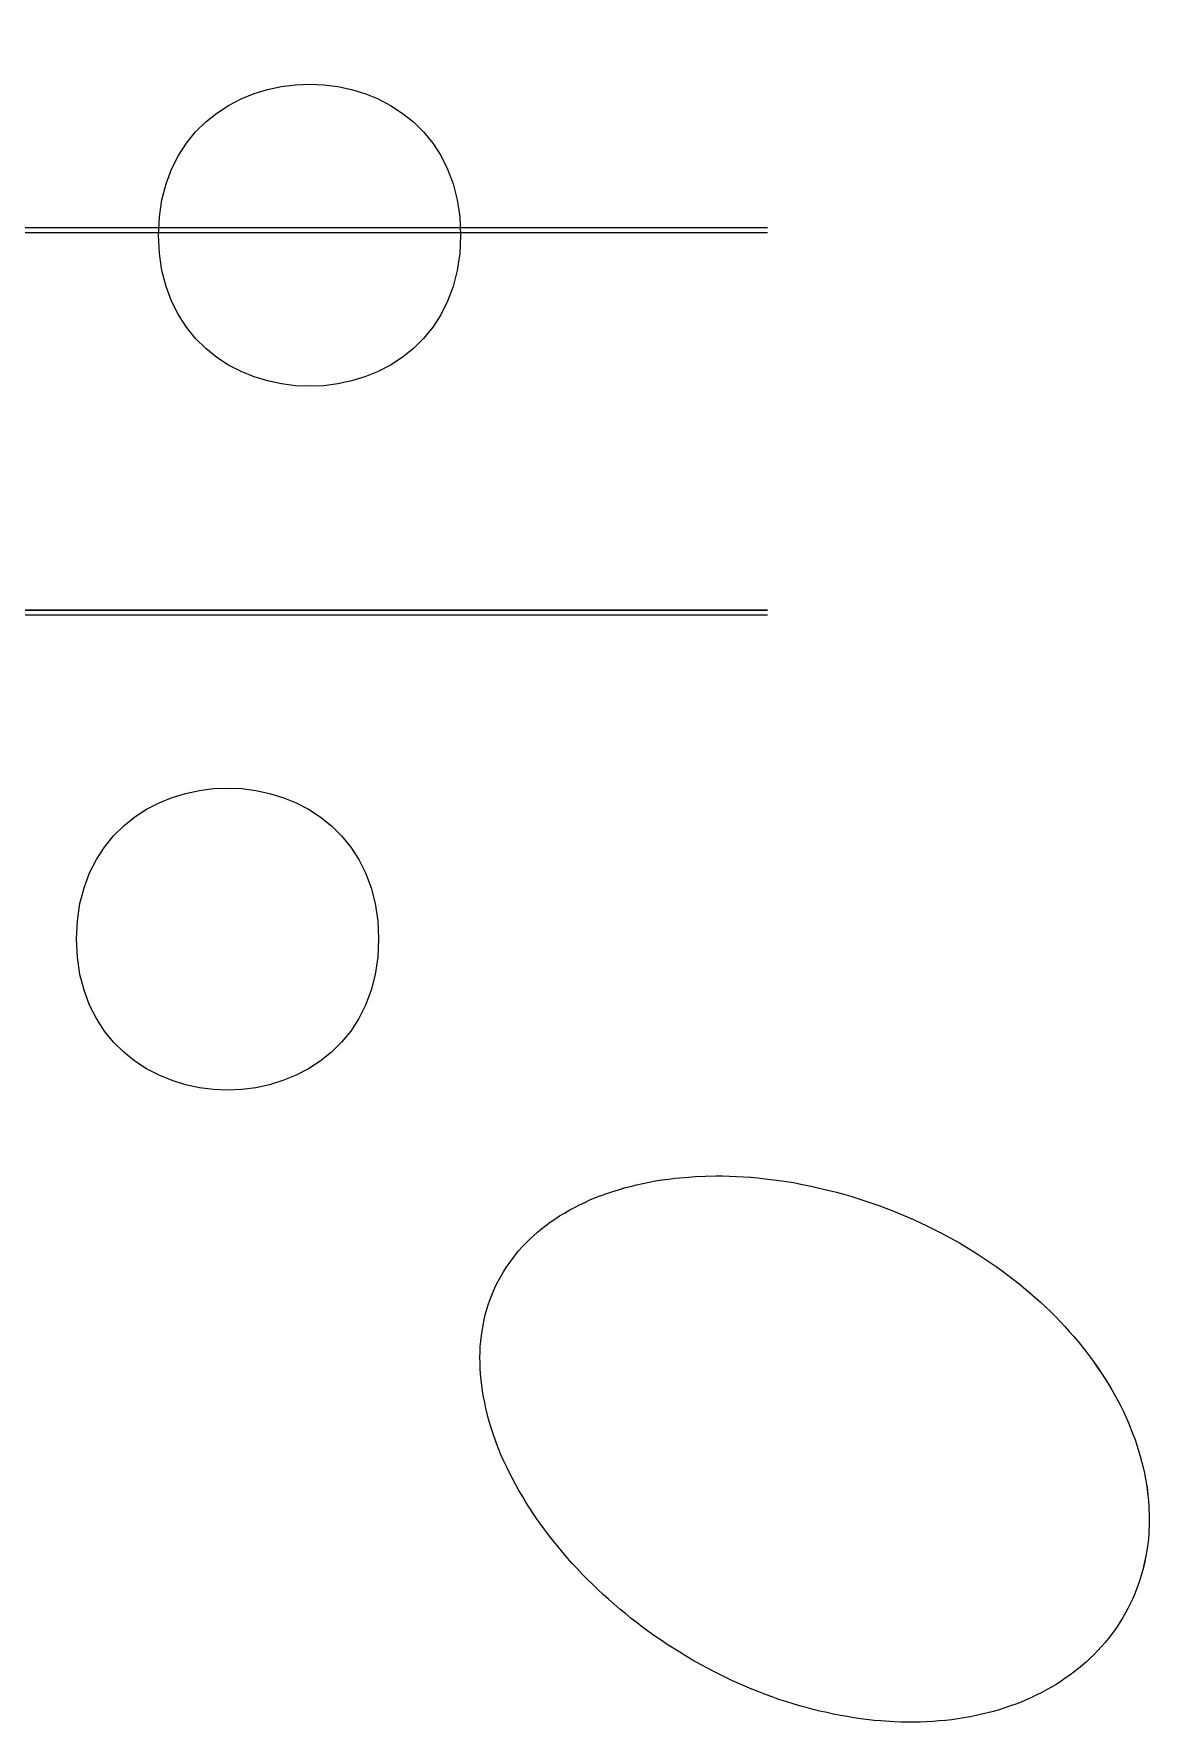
# Model space of a CAD drawing. Extents: x -12.2 to 12.2, y 340.7 to 359.5.
# Drawn here: x 2.22 to 4.305, y 350.346 to 353.502 of the extents above; entities that cross this region are included whole.
import ezdxf

# ---------------------------------------------------------------- set-up
doc = ezdxf.new("R2010")
doc.units = 0
doc.layers.get('0').update_dxf_attribs({"linetype": 'CONTINUOUS'})

msp = doc.modelspace()

# ---------------------------------------------------------------- linework, layer by layer
at = {"color": 3}
for points in [[(1.128635, 353.130513), (3.591429, 353.130667)], [(1.128733, 353.130536), (3.591486, 353.130406)], [(1.128757, 353.130691), (3.591593, 353.130767)], [(1.12876, 353.130789), (3.591369, 353.130522)], [(1.12877, 353.130653), (3.591495, 353.130425)], [(1.128814, 353.130364), (3.591701, 353.130609)], [(1.128829, 353.130587), (3.591561, 353.130442)], [(1.12883, 353.130438), (3.591438, 353.130705)], [(1.128832, 353.130512), (3.59161, 353.130557)], [(1.128836, 353.130714), (3.591563, 353.13077)], [(1.128838, 353.130609), (3.591539, 353.130811)], [(1.128847, 353.130563), (3.591713, 353.1306)], [(1.128851, 353.13053), (3.591643, 353.130474)], [(1.128852, 353.130613), (3.591509, 353.13053)], [(1.128856, 353.130456), (3.591694, 353.130597)], [(1.128859, 353.13067), (3.591422, 353.130465)], [(1.128878, 353.130397), (3.591535, 353.130481)], [(1.128885, 353.130454), (3.591473, 353.130738)], [(1.128888, 353.130335), (3.591421, 353.130499)], [(1.128896, 353.13069), (3.59169, 353.130536)], [(1.128902, 353.130726), (3.591738, 353.13065)], [(1.12891, 353.130652), (3.591409, 353.130425)], [(1.128912, 353.130708), (3.591635, 353.130451)], [(1.128925, 353.130561), (3.591435, 353.130659)], [(1.128937, 353.130543), (3.59165, 353.130357)], [(1.128945, 353.130388), (3.591737, 353.130444)], [(1.128977, 353.130437), (3.591691, 353.130664)], [(1.128993, 353.1307), (3.591694, 353.130498)], [(1.128994, 353.130412), (3.591707, 353.1306)], [(1.129015, 353.13041), (3.59173, 353.13075)], [(1.129024, 353.130401), (3.59175, 353.130628)], [(1.129074, 353.130604), (3.591802, 353.130548)], [(1.14707, 353.139768), (3.591679, 353.139563)], [(1.147081, 353.139829), (3.591744, 353.139813)], [(1.147105, 353.139839), (3.591394, 353.139674)], [(1.147122, 353.139828), (3.591633, 353.139843)], [(1.147126, 353.139777), (3.591534, 353.139772)], [(1.147127, 353.139817), (3.591689, 353.139707)], [(1.14714, 353.13986), (3.59153, 353.139641)], [(1.147141, 353.139864), (3.591642, 353.139682)], [(1.147147, 353.13958), (3.591648, 353.139762)], [(1.147151, 353.139804), (3.591737, 353.139619)], [(1.147169, 353.139967), (3.59164, 353.139861)], [(1.147175, 353.139622), (3.591704, 353.139772)], [(1.147179, 353.139812), (3.591587, 353.139817)], [(1.147194, 353.139737), (3.591658, 353.139824)], [(1.147208, 353.139678), (3.591444, 353.139766)], [(1.14722, 353.139849), (3.591486, 353.1397)], [(1.147222, 353.139901), (3.591512, 353.139489)], [(1.147227, 353.139906), (3.591729, 353.139707)], [(1.147228, 353.139544), (3.591449, 353.139767)], [(1.147235, 353.139585), (3.591413, 353.139673)], [(1.147242, 353.139716), (3.591633, 353.139904)], [(1.147258, 353.139882), (3.591722, 353.139795)], [(1.147264, 353.139875), (3.591546, 353.139812)], [(1.147276, 353.139724), (3.591512, 353.139636)], [(1.147282, 353.139765), (3.591478, 353.139652)], [(1.147283, 353.139966), (3.591486, 353.139713)], [(1.147299, 353.13958), (3.591496, 353.139693)], [(1.14731, 353.139858), (3.591701, 353.139671)], [(1.147324, 353.139672), (3.591698, 353.139878)], [(1.147333, 353.139755), (3.591451, 353.139888)], [(1.147377, 353.139854), (3.591627, 353.139841)], [(1.147402, 353.139768), (3.591579, 353.13968)], [(1.128635, 352.425042), (3.591429, 352.424889)], [(1.128733, 352.425019), (3.591486, 352.42515)], [(1.128757, 352.424864), (3.591593, 352.424789)], [(1.12876, 352.424767), (3.591369, 352.425034)], [(1.12877, 352.424903), (3.591495, 352.42513)], [(1.128814, 352.425192), (3.591701, 352.424946)], [(1.128829, 352.424968), (3.591561, 352.425114)], [(1.12883, 352.425117), (3.591438, 352.42485)], [(1.128832, 352.425043), (3.59161, 352.424999)], [(1.128836, 352.424841), (3.591563, 352.424786)], [(1.128838, 352.424946), (3.591539, 352.424744)], [(1.128847, 352.424992), (3.591713, 352.424955)], [(1.128851, 352.425025), (3.591643, 352.425082)], [(1.128852, 352.424942), (3.591509, 352.425026)], [(1.128856, 352.4251), (3.591694, 352.424958)], [(1.128859, 352.424886), (3.591422, 352.425091)], [(1.128878, 352.425158), (3.591535, 352.425075)], [(1.128885, 352.425101), (3.591473, 352.424818)], [(1.128888, 352.42522), (3.591421, 352.425056)], [(1.128896, 352.424866), (3.59169, 352.425019)], [(1.128902, 352.42483), (3.591738, 352.424905)], [(1.12891, 352.424903), (3.591409, 352.425131)], [(1.128912, 352.424848), (3.591635, 352.425105)], [(1.128925, 352.424994), (3.591435, 352.424897)], [(1.128937, 352.425012), (3.59165, 352.425199)], [(1.128945, 352.425167), (3.591737, 352.425111)], [(1.128977, 352.425118), (3.591691, 352.424891)], [(1.128993, 352.424855), (3.591694, 352.425057)], [(1.128994, 352.425143), (3.591707, 352.424956)], [(1.129015, 352.425145), (3.59173, 352.424806)], [(1.129024, 352.425155), (3.59175, 352.424927)], [(1.129074, 352.424951), (3.591802, 352.425007)], [(1.14707, 352.415788), (3.591679, 352.415993)], [(1.147081, 352.415727), (3.591744, 352.415743)], [(1.147105, 352.415716), (3.591394, 352.415882)], [(1.147122, 352.415728), (3.591633, 352.415712)], [(1.147126, 352.415779), (3.591534, 352.415783)], [(1.147127, 352.415738), (3.591689, 352.415849)], [(1.14714, 352.415695), (3.59153, 352.415914)], [(1.147141, 352.415692), (3.591642, 352.415874)], [(1.147147, 352.415975), (3.591648, 352.415793)], [(1.147151, 352.415751), (3.591737, 352.415936)], [(1.147169, 352.415589), (3.59164, 352.415695)], [(1.147175, 352.415934), (3.591704, 352.415783)], [(1.147179, 352.415743), (3.591587, 352.415739)], [(1.147194, 352.415818), (3.591658, 352.415731)], [(1.147208, 352.415877), (3.591444, 352.415789)], [(1.14722, 352.415707), (3.591486, 352.415856)], [(1.147222, 352.415654), (3.591512, 352.416068)], [(1.147227, 352.41565), (3.591729, 352.415848)], [(1.147228, 352.416012), (3.591449, 352.415789)], [(1.147235, 352.41597), (3.591413, 352.415883)], [(1.147242, 352.415839), (3.591633, 352.415652)], [(1.147258, 352.415674), (3.591722, 352.415761)], [(1.147264, 352.415681), (3.591546, 352.415743)], [(1.147276, 352.415832), (3.591512, 352.41592)], [(1.147282, 352.415791), (3.591478, 352.415903)], [(1.147283, 352.415589), (3.591486, 352.415843)], [(1.147299, 352.415975), (3.591496, 352.415862)], [(1.14731, 352.415697), (3.591701, 352.415884)], [(1.147324, 352.415884), (3.591698, 352.415678)], [(1.147333, 352.4158), (3.591451, 352.415667)], [(1.147377, 352.415702), (3.591627, 352.415715)], [(1.147402, 352.415788), (3.591579, 352.415876)]]:
    msp.add_lwpolyline(points, dxfattribs=at)
at = {"color": 5}
for points in [[(3.018014, 353.125472), (3.018014, 353.125472)], [(3.018014, 353.125472), (3.018014, 353.125472)], [(2.864779, 351.810147), (2.864779, 351.810147)], [(2.864779, 351.810147), (2.864779, 351.810147)], [(4.265278, 350.558604), (4.26061, 350.550437), (4.255552, 350.541881), (4.24544, 350.525546), (4.239996, 350.517768), (4.228329, 350.502211), (4.222106, 350.494433), (4.215494, 350.487043), (4.202271, 350.473042), (4.194883, 350.466042), (4.187881, 350.45943), (4.180492, 350.452818), (4.172714, 350.446596), (4.164547, 350.440373), (4.156769, 350.43415), (4.148212, 350.428316), (4.140044, 350.422483), (4.131098, 350.417038), (4.122541, 350.411982), (4.113208, 350.406926), (4.104261, 350.40187), (4.094928, 350.397203), (4.085206, 350.392536), (4.065761, 350.38398), (4.055648, 350.380091), (4.045536, 350.37659), (4.024533, 350.36959), (4.014032, 350.366478), (3.992253, 350.361034), (3.981362, 350.3587), (3.970084, 350.356366), (3.958807, 350.354421), (3.947529, 350.352866), (3.935862, 350.350922), (3.924584, 350.349756), (3.912528, 350.34859), (3.900861, 350.347811), (3.888804, 350.347032), (3.877137, 350.346643), (3.865081, 350.346254), (3.852635, 350.346254), (3.840578, 350.346643), (3.828132, 350.347032), (3.803243, 350.348588), (3.790797, 350.349753), (3.765905, 350.352864), (3.75307, 350.354419), (3.740624, 350.356753), (3.727788, 350.358698), (3.714953, 350.361421), (3.702507, 350.364145), (3.689671, 350.366868), (3.676836, 350.369979), (3.664, 350.37348), (3.651554, 350.37698), (3.625886, 350.384758), (3.613051, 350.389036), (3.600605, 350.393704), (3.587769, 350.397982), (3.575323, 350.403038), (3.562488, 350.408094), (3.525151, 350.424428), (3.512705, 350.430262), (3.487813, 350.442707), (3.451658, 350.462541), (3.439602, 350.469542), (3.427545, 350.476931), (3.40421, 350.49171), (3.392932, 350.499489), (3.381264, 350.507267), (3.358707, 350.523602), (3.347817, 350.532158), (3.336927, 350.540325), (3.326038, 350.54927), (3.315537, 350.557827), (3.305036, 350.566772), (3.294535, 350.576106), (3.284423, 350.585051), (3.274311, 350.594385), (3.264588, 350.604108), (3.254866, 350.613442), (3.245143, 350.623165), (3.23581, 350.633277), (3.226864, 350.643), (3.21792, 350.653112), (3.200809, 350.673336), (3.192252, 350.683836), (3.184084, 350.693948), (3.168528, 350.71495), (3.16114, 350.725451), (3.153751, 350.736341), (3.146749, 350.746841), (3.13975, 350.757731), (3.133527, 350.768621), (3.126915, 350.779511), (3.109414, 350.81218), (3.104357, 350.823069), (3.098913, 350.833959), (3.094245, 350.844849), (3.089577, 350.856128), (3.085298, 350.867017), (3.07752, 350.888797), (3.074021, 350.900075), (3.070911, 350.910965), (3.065466, 350.932745), (3.063124, 350.943634), (3.060782, 350.954135), (3.059229, 350.965025), (3.057677, 350.975526), (3.05652, 350.986416), (3.055363, 350.996916), (3.054573, 351.007417), (3.054573, 351.017918), (3.054178, 351.02803), (3.054573, 351.038531), (3.054968, 351.048643), (3.055758, 351.058755), (3.056915, 351.068867), (3.060025, 351.088313), (3.061973, 351.098035), (3.064315, 351.107759), (3.069759, 351.126427), (3.072869, 351.135372), (3.076369, 351.144706), (3.080258, 351.153651), (3.084147, 351.162207), (3.088425, 351.170763), (3.093093, 351.17932), (3.098151, 351.187876), (3.103208, 351.196043), (3.108652, 351.203822), (3.120319, 351.219378), (3.126542, 351.227157), (3.133155, 351.234546), (3.139767, 351.241547), (3.146766, 351.248547), (3.154155, 351.255548), (3.161543, 351.262159), (3.169321, 351.268382), (3.185656, 351.280828), (3.194213, 351.286661), (3.20316, 351.292495), (3.212106, 351.29794), (3.22105, 351.302996), (3.230772, 351.308441), (3.240106, 351.313108), (3.250218, 351.317775), (3.25994, 351.322442), (3.270442, 351.32672), (3.291445, 351.334498), (3.302336, 351.338387), (3.313227, 351.341499), (3.324117, 351.344999), (3.335785, 351.347722), (3.347062, 351.350834), (3.370396, 351.355501), (3.382453, 351.357835), (3.394509, 351.359779), (3.406566, 351.361334), (3.419012, 351.362889), (3.443904, 351.365223), (3.45635, 351.366002), (3.494853, 351.367168), (3.507688, 351.367168), (3.52091, 351.366778), (3.533746, 351.366389), (3.560193, 351.364834), (3.573415, 351.363668), (3.587027, 351.362113), (3.613474, 351.359002), (3.627085, 351.356668), (3.640307, 351.354724), (3.653919, 351.352), (3.667141, 351.349666), (3.680753, 351.346555), (3.7072, 351.340332), (3.720811, 351.336832), (3.734033, 351.333332), (3.747256, 351.329442), (3.786925, 351.316608), (3.799761, 351.311941), (3.812983, 351.307274), (3.825818, 351.302218), (3.864321, 351.285883), (3.889213, 351.274216), (3.914105, 351.261771), (3.950275, 351.241935), (3.973609, 351.227934), (3.985276, 351.220545), (4.007834, 351.205766), (4.019111, 351.197988), (4.030002, 351.190209), (4.040504, 351.182042), (4.051395, 351.173875), (4.061896, 351.165708), (4.08212, 351.148595), (4.101565, 351.131482), (4.111288, 351.122537), (4.120621, 351.113592), (4.129565, 351.104258), (4.138511, 351.095313), (4.147458, 351.085979), (4.155625, 351.076645), (4.164182, 351.066922), (4.17235, 351.057588), (4.187906, 351.038142), (4.195294, 351.02803), (4.202296, 351.018307), (4.209295, 351.008195), (4.215908, 350.998472), (4.22252, 350.98836), (4.228743, 350.978248), (4.234966, 350.967748), (4.2408, 350.957636), (4.246244, 350.947524), (4.251688, 350.937023), (4.256745, 350.926911), (4.266078, 350.905909), (4.274635, 350.884908), (4.278524, 350.874796), (4.282024, 350.864295), (4.288247, 350.843293), (4.293691, 350.822292), (4.296034, 350.811791), (4.297981, 350.80129), (4.299928, 350.791178), (4.30148, 350.780677), (4.302638, 350.770176), (4.303428, 350.760065), (4.304218, 350.749564), (4.305008, 350.72934), (4.305008, 350.719228), (4.304218, 350.699004), (4.303428, 350.688893), (4.302271, 350.679169), (4.299161, 350.659723), (4.295272, 350.640277), (4.292929, 350.630944), (4.287485, 350.612275), (4.284372, 350.602941), (4.27737, 350.585051), (4.273481, 350.576106), (4.269592, 350.56755), (4.265278, 350.558604)], [(4.265278, 350.558604), (4.260611, 350.550437), (4.255555, 350.541881), (4.245443, 350.525546), (4.239998, 350.517768), (4.22833, 350.502211), (4.222108, 350.494433), (4.215496, 350.487043), (4.202273, 350.473042), (4.194883, 350.466042), (4.187883, 350.45943), (4.180493, 350.452818), (4.172715, 350.446596), (4.164548, 350.440373), (4.156769, 350.43415), (4.148213, 350.428316), (4.140046, 350.422483), (4.131101, 350.417038), (4.122544, 350.411982), (4.11321, 350.406926), (4.104265, 350.40187), (4.094931, 350.397203), (4.085208, 350.392536), (4.065762, 350.38398), (4.05565, 350.380091), (4.045538, 350.37659), (4.024537, 350.36959), (4.014036, 350.366478), (3.992256, 350.361034), (3.981366, 350.3587), (3.970088, 350.356366), (3.958809, 350.354422), (3.947531, 350.352866), (3.935863, 350.350922), (3.924584, 350.349755), (3.912528, 350.348588), (3.90086, 350.34781), (3.888804, 350.347032), (3.877136, 350.346643), (3.86508, 350.346254), (3.852634, 350.346254), (3.840578, 350.346643), (3.828132, 350.347032), (3.803242, 350.348588), (3.790796, 350.349755), (3.765905, 350.352866), (3.753071, 350.354422), (3.740626, 350.356755), (3.727791, 350.3587), (3.714957, 350.361422), (3.702511, 350.364145), (3.689677, 350.366867), (3.676843, 350.369979), (3.664008, 350.373479), (3.651563, 350.376979), (3.625894, 350.384757), (3.61306, 350.389036), (3.600615, 350.393703), (3.58778, 350.397981), (3.575335, 350.403037), (3.5625, 350.408093), (3.525164, 350.424427), (3.512719, 350.430261), (3.487828, 350.442706), (3.451658, 350.462541), (3.439602, 350.469542), (3.427545, 350.476931), (3.40421, 350.49171), (3.392932, 350.499489), (3.381264, 350.507267), (3.358707, 350.523602), (3.347817, 350.532158), (3.336927, 350.540325), (3.326038, 350.54927), (3.315537, 350.557827), (3.305036, 350.566772), (3.294535, 350.576106), (3.284423, 350.585051), (3.274311, 350.594385), (3.264588, 350.604108), (3.254865, 350.613442), (3.245142, 350.623165), (3.235808, 350.633277), (3.226863, 350.643), (3.217918, 350.653112), (3.200806, 350.673336), (3.192249, 350.683836), (3.184082, 350.693948), (3.168525, 350.71495), (3.161136, 350.725451), (3.153746, 350.736341), (3.146746, 350.746841), (3.139745, 350.757731), (3.133523, 350.768621), (3.126911, 350.779511), (3.10941, 350.81218), (3.104354, 350.823069), (3.098909, 350.833959), (3.094242, 350.844849), (3.089575, 350.856128), (3.085297, 350.867017), (3.077518, 350.888797), (3.074018, 350.900075), (3.070907, 350.910965), (3.065462, 350.932745), (3.063128, 350.943634), (3.060795, 350.954135), (3.059239, 350.965025), (3.057683, 350.975526), (3.056517, 350.986416), (3.05535, 350.996916), (3.054572, 351.007417), (3.054572, 351.017918), (3.054183, 351.02803), (3.054572, 351.038531), (3.054961, 351.048643), (3.055739, 351.058755), (3.056906, 351.068867), (3.060017, 351.088313), (3.061962, 351.098035), (3.064295, 351.107759), (3.06974, 351.126427), (3.072851, 351.135372), (3.076351, 351.144706), (3.080241, 351.153651), (3.08413, 351.162207), (3.088408, 351.170763), (3.093075, 351.17932), (3.098131, 351.187876), (3.103187, 351.196043), (3.108632, 351.203822), (3.120299, 351.219378), (3.126522, 351.227157), (3.133134, 351.234546), (3.139745, 351.241547), (3.146746, 351.248547), (3.154135, 351.255548), (3.161525, 351.262159), (3.169303, 351.268382), (3.185638, 351.280828), (3.194194, 351.286661), (3.203139, 351.292495), (3.212084, 351.29794), (3.221029, 351.302996), (3.230752, 351.308441), (3.240086, 351.313108), (3.250198, 351.317775), (3.259921, 351.322442), (3.270422, 351.32672), (3.291424, 351.334498), (3.302314, 351.338387), (3.313203, 351.341499), (3.324093, 351.344999), (3.335761, 351.347722), (3.347039, 351.350833), (3.370374, 351.3555), (3.382431, 351.357833), (3.394487, 351.359778), (3.406544, 351.361334), (3.418989, 351.362889), (3.44388, 351.365223), (3.456326, 351.366001), (3.494829, 351.367168), (3.507663, 351.367168), (3.520886, 351.366779), (3.533721, 351.36639), (3.560167, 351.364834), (3.57339, 351.363667), (3.587002, 351.362112), (3.613449, 351.359), (3.627061, 351.356667), (3.640284, 351.354722), (3.653896, 351.352), (3.66712, 351.349666), (3.680732, 351.346555), (3.707179, 351.340332), (3.720791, 351.336832), (3.734014, 351.333332), (3.747237, 351.329442), (3.786907, 351.316608), (3.799741, 351.311941), (3.812964, 351.307274), (3.825799, 351.302218), (3.864302, 351.285883), (3.889193, 351.274216), (3.914084, 351.261771), (3.950253, 351.241935), (3.973588, 351.227934), (3.985256, 351.220545), (4.007813, 351.205766), (4.019092, 351.197988), (4.029981, 351.190209), (4.040482, 351.182042), (4.051372, 351.173875), (4.061873, 351.165708), (4.082097, 351.148595), (4.101543, 351.131482), (4.111265, 351.122537), (4.1206, 351.113592), (4.129545, 351.104258), (4.13849, 351.095313), (4.147435, 351.085979), (4.155602, 351.076645), (4.164159, 351.066922), (4.172326, 351.057588), (4.187883, 351.038142), (4.195272, 351.02803), (4.202273, 351.018307), (4.209273, 351.008195), (4.215885, 350.998472), (4.222497, 350.98836), (4.228719, 350.978248), (4.234942, 350.967748), (4.240776, 350.957636), (4.24622, 350.947524), (4.251665, 350.937023), (4.256721, 350.926911), (4.266055, 350.905909), (4.274612, 350.884908), (4.278501, 350.874796), (4.282001, 350.864295), (4.288224, 350.843293), (4.293669, 350.822292), (4.296002, 350.811791), (4.297947, 350.80129), (4.299891, 350.791178), (4.301447, 350.780677), (4.302614, 350.770176), (4.303392, 350.760065), (4.304169, 350.749564), (4.304948, 350.72934), (4.304948, 350.719228), (4.304169, 350.699004), (4.303392, 350.688893), (4.302225, 350.679169), (4.299114, 350.659723), (4.295224, 350.640277), (4.292891, 350.630944), (4.287446, 350.612275), (4.284335, 350.602941), (4.277334, 350.585051), (4.273445, 350.576106), (4.269556, 350.56755), (4.265278, 350.558604)]]:
    msp.add_lwpolyline(points, dxfattribs=at)
for points in [[(2.453692, 353.125472), (2.453692, 353.501945), (3.018014, 353.501945), (3.018014, 353.125472)], [(2.453692, 353.125472), (2.453692, 353.501945), (3.018014, 353.501945), (3.018014, 353.125472)], [(3.018014, 353.125472), (3.018014, 352.748998), (2.453692, 352.748998), (2.453692, 353.125472)], [(3.018014, 353.125472), (3.018014, 352.748998), (2.453692, 352.748998), (2.453692, 353.125472)], [(2.300457, 351.810147), (2.300457, 352.186232), (2.864779, 352.186232), (2.864779, 351.810147)], [(2.300457, 351.810147), (2.300457, 352.186232), (2.864779, 352.186232), (2.864779, 351.810147)], [(2.864779, 351.810147), (2.864779, 351.433673), (2.300457, 351.433673), (2.300457, 351.810147)], [(2.864779, 351.810147), (2.864779, 351.433673), (2.300457, 351.433673), (2.300457, 351.810147)]]:
    msp.add_open_spline(points, degree=3, dxfattribs=at)

doc.saveas('drawing.dxf')
